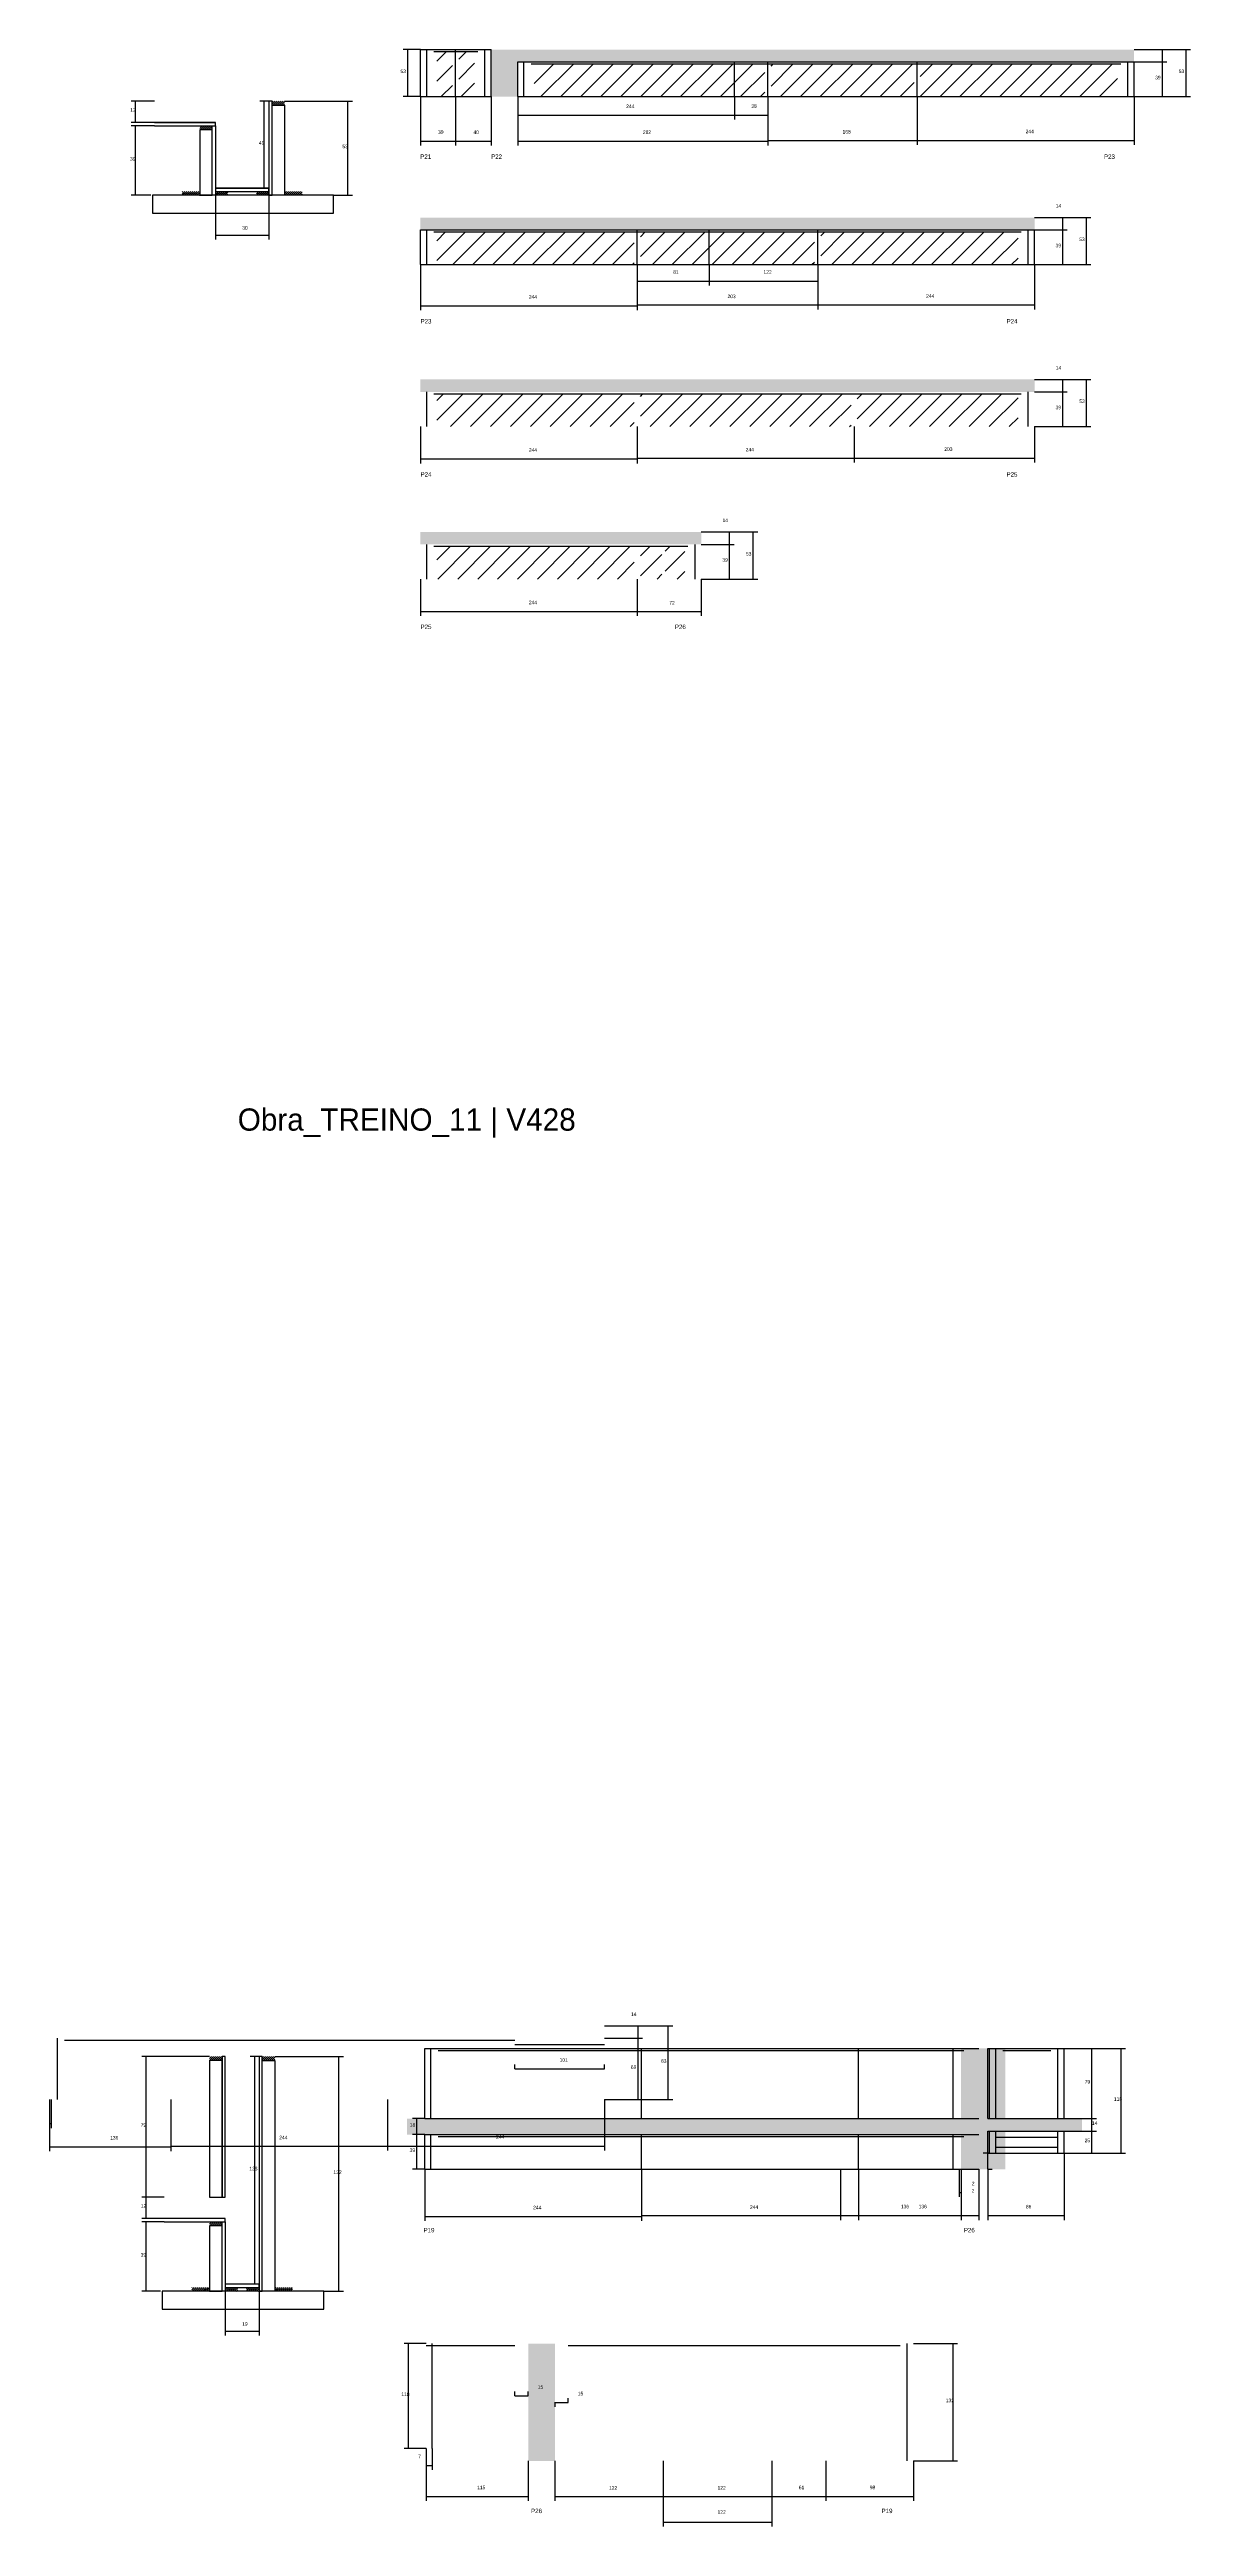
# Model space of a CAD drawing. Header units: metres. Extents: x -2848 to 22762, y -49062 to 1016.
# Drawn here: x 10988 to 12272, y -48980 to -46194 of the extents above; entities that cross this region are included whole.
import ezdxf

# ---------------------------------------------------------------- set-up
doc = ezdxf.new("R2010")
doc.units = ezdxf.units.M
for name, color, linetype in [('COTA', 4, 'Continuous'), ('Hachura', 253, 'Continuous'), ('LABEL_ID', 3, 'Continuous'), ('Madeira', 126, 'Continuous'), ('NOMENCLATURA', 7, 'Continuous'), ('Painéis', 200, 'Continuous'), ('SARR_2.2x10', 40, 'Continuous'), ('SARR_2.2x7', 40, 'Continuous'), ('SARR_3.5x7', 81, 'Continuous')]:
    doc.layers.add(name, color=color, linetype=linetype)

msp = doc.modelspace()

# ---------------------------------------------------------------- hatches: boundary and pattern name
at = {"layer": 'COTA'}
h = msp.add_hatch(dxfattribs=at)
h.set_pattern_fill('AR-CONC', scale=0.03)
h.paths.add_polyline_path([(11485.1, -46246.7), (11515.1, -46246.7), (11515.1, -46207.7), (12208.6, -46207.7), (12208.6, -46193.7), (11485.1, -46193.7)])
h = msp.add_hatch(dxfattribs=at)
h.set_pattern_fill('AR-CONC', scale=0.03)
h.paths.add_polyline_path([(11405.6, -46382.7), (11405.6, -46396.7), (12096.6, -46396.7), (12096.6, -46382.7)])
h = msp.add_hatch(dxfattribs=at)
h.set_pattern_fill('AR-CONC', scale=0.03)
h.paths.add_polyline_path([(11405.6, -46564.9), (11405.6, -46578.9), (12096.6, -46578.9), (12096.6, -46564.9)])
h = msp.add_hatch(dxfattribs=at)
h.set_pattern_fill('AR-CONC', scale=0.03)
h.paths.add_polyline_path([(11405.6, -46736.4), (11405.6, -46750.4), (11721.6, -46750.4), (11721.6, -46736.4)])
h = msp.add_hatch(dxfattribs=at)
h.set_pattern_fill('AR-CONC', scale=0.03)
h.paths.add_polyline_path([(12013.9, -48539.5), (12013.9, -48578.5), (12043.9, -48578.5), (12043.9, -48560.5), (12043.9, -48535.5), (12129.9, -48535.5), (12129.9, -48521.5), (12043.9, -48521.5), (12043.9, -48442.5), (12013.9, -48442.5), (12013.9, -48521.5), (11390.4, -48521.5), (11390.4, -48539.5)])
h = msp.add_hatch(dxfattribs=at)
h.set_pattern_fill('AR-CONC', scale=0.03)
h.paths.add_polyline_path([(12033.9, -48539.5), (12033.9, -48578.5), (12063.9, -48578.5), (12063.9, -48560.5), (12063.9, -48535.5), (12149.9, -48535.5), (12149.9, -48521.5), (12063.9, -48521.5), (12063.9, -48442.5), (12033.9, -48442.5), (12033.9, -48521.5), (11410.4, -48521.5), (11410.4, -48539.5)])
h = msp.add_hatch(dxfattribs=at)
h.set_pattern_fill('AR-CONC', scale=0.03)
h.paths.add_polyline_path([(11556.9, -48774.5), (11526.9, -48774.5), (11526.9, -48892.5), (11526.9, -48906.5), (11556.9, -48906.5)])
at = {"layer": 'Hachura'}
h = msp.add_hatch(dxfattribs=at)
h.set_pattern_fill('ANSI31', scale=5)
h.paths.add_polyline_path([(11424.1, -46246.7), (11441.7, -46246.7), (11441.7, -46195.9), (11424.1, -46195.9)])
h = msp.add_hatch(dxfattribs=at)
h.set_pattern_fill('ANSI31', scale=5)
h.paths.add_polyline_path([(11448.7, -46246.7), (11466.6, -46246.7), (11466.6, -46195.9), (11448.7, -46195.9)])
h = msp.add_hatch(dxfattribs=at)
h.set_pattern_fill('ANSI31', scale=5)
h.paths.add_polyline_path([(11759.1, -46246.7), (11759.1, -46209.9), (11533.6, -46209.9), (11533.6, -46246.7)])
h = msp.add_hatch(dxfattribs=at)
h.set_pattern_fill('ANSI31', scale=5)
h.paths.add_polyline_path([(11793.1, -46209.9), (11759.1, -46209.9), (11759.1, -46246.7), (11793.1, -46246.7)])
h = msp.add_hatch(dxfattribs=at)
h.set_pattern_fill('ANSI31', scale=5)
h.paths.add_polyline_path([(11800.1, -46209.9), (11800.1, -46246.7), (11961.1, -46246.7), (11961.1, -46209.9)])
h = msp.add_hatch(dxfattribs=at)
h.set_pattern_fill('ANSI31', scale=5)
h.paths.add_polyline_path([(11968.1, -46209.9), (11968.1, -46246.7), (12190.1, -46246.7), (12190.1, -46209.9)])
h = msp.add_hatch(dxfattribs=at)
h.set_pattern_fill('ANSI31', scale=5)
h.paths.add_polyline_path([(11424.1, -46398.9), (11424.1, -46435.7), (11646.1, -46435.7), (11646.1, -46398.9)])
h = msp.add_hatch(dxfattribs=at)
h.set_pattern_fill('ANSI31', scale=5)
h.paths.add_polyline_path([(11730.6, -46435.7), (11730.6, -46398.9), (11653.1, -46398.9), (11653.1, -46435.7)])
h = msp.add_hatch(dxfattribs=at)
h.set_pattern_fill('ANSI31', scale=5)
h.paths.add_polyline_path([(11730.6, -46398.9), (11730.6, -46435.7), (11849.1, -46435.7), (11849.1, -46398.9)])
h = msp.add_hatch(dxfattribs=at)
h.set_pattern_fill('ANSI31', scale=5)
h.paths.add_polyline_path([(12078.1, -46435.7), (12078.1, -46398.9), (11856.1, -46398.9), (11856.1, -46435.7)])
h = msp.add_hatch(dxfattribs=at)
h.set_pattern_fill('ANSI31', scale=5)
h.paths.add_polyline_path([(11646.1, -46617.9), (11646.1, -46581.1), (11424.1, -46581.1), (11424.1, -46617.9)])
h = msp.add_hatch(dxfattribs=at)
h.set_pattern_fill('ANSI31', scale=5)
h.paths.add_polyline_path([(11890.1, -46617.9), (11890.1, -46581.1), (11653.1, -46581.1), (11653.1, -46617.9)])
h = msp.add_hatch(dxfattribs=at)
h.set_pattern_fill('ANSI31', scale=5)
h.paths.add_polyline_path([(12078.1, -46617.9), (12078.1, -46581.1), (11897.1, -46581.1), (11897.1, -46617.9)])
h = msp.add_hatch(dxfattribs=at)
h.set_pattern_fill('ANSI31', scale=5)
h.paths.add_polyline_path([(11646.1, -46789.4), (11646.1, -46752.6), (11424.1, -46752.6), (11424.1, -46789.4)])
h = msp.add_hatch(dxfattribs=at)
h.set_pattern_fill('ANSI31', scale=5)
h.paths.add_polyline_path([(11677.4, -46752.6), (11653.1, -46752.6), (11653.1, -46789.4), (11677.4, -46789.4)])
h = msp.add_hatch(dxfattribs=at)
h.set_pattern_fill('ANSI31', scale=5)
h.paths.add_polyline_path([(11680.9, -46789.4), (11703.1, -46789.4), (11703.1, -46752.6), (11680.9, -46752.6)])
at = {"layer": 'SARR_2.2x10'}
h = msp.add_hatch(dxfattribs=at)
h.set_pattern_fill('ANSI31', scale=0.5)
h.paths.add_polyline_path([(11137.4, -46353.3), (11137.4, -46357.7), (11157.4, -46357.7), (11157.4, -46353.3)])
h = msp.add_hatch(dxfattribs=at)
h.set_pattern_fill('ANSI31', scale=0.5)
h.paths.add_polyline_path([(11252.6, -46353.3), (11252.6, -46357.7), (11272.6, -46357.7), (11272.6, -46353.3)])
h = msp.add_hatch(dxfattribs=at)
h.set_pattern_fill('ANSI31', scale=0.5)
h.paths.add_polyline_path([(11148.4, -48711.3), (11148.4, -48715.7), (11168.4, -48715.7), (11168.4, -48711.3)])
h = msp.add_hatch(dxfattribs=at)
h.set_pattern_fill('ANSI31', scale=0.5)
h.paths.add_polyline_path([(11241.6, -48711.3), (11241.6, -48715.7), (11261.6, -48715.7), (11261.6, -48711.3)])
at = {"layer": 'SARR_2.2x7'}
h = msp.add_hatch(dxfattribs=at)
h.set_pattern_fill('ANSI31', scale=0.5)
h.paths.add_polyline_path([(11238.6, -46251.7), (11238.6, -46256.1), (11252.6, -46256.1), (11252.6, -46251.7)])
h = msp.add_hatch(dxfattribs=at)
h.set_pattern_fill('ANSI31', scale=0.5)
h.paths.add_polyline_path([(11171.4, -46279.7), (11171.4, -46284.1), (11157.4, -46284.1), (11157.4, -46279.7)])
h = msp.add_hatch(dxfattribs=at)
h.set_pattern_fill('ANSI31', scale=0.5)
h.paths.add_polyline_path([(11189, -46357.7), (11189, -46353.3), (11189, -46353.3), (11175, -46353.3), (11175, -46353.3), (11175, -46357.7), (11175, -46357.7), (11189, -46357.7)])
h = msp.add_hatch(dxfattribs=at)
h.set_pattern_fill('ANSI31', scale=0.5)
h.paths.add_polyline_path([(11221, -46357.7), (11221, -46353.3), (11221, -46353.3), (11235, -46353.3), (11235, -46353.3), (11235, -46357.7), (11235, -46357.7), (11221, -46357.7)])
h = msp.add_hatch(dxfattribs=at)
h.set_pattern_fill('ANSI31', scale=0.5)
h.paths.add_polyline_path([(11182.4, -48451.7), (11182.4, -48456.1), (11168.4, -48456.1), (11168.4, -48451.7)])
h = msp.add_hatch(dxfattribs=at)
h.set_pattern_fill('ANSI31', scale=0.5)
h.paths.add_polyline_path([(11227.6, -48451.7), (11227.6, -48456.1), (11241.6, -48456.1), (11241.6, -48451.7)])
h = msp.add_hatch(dxfattribs=at)
h.set_pattern_fill('ANSI31', scale=0.5)
h.paths.add_polyline_path([(11182.4, -48637.7), (11182.4, -48642.1), (11168.4, -48642.1), (11168.4, -48637.7)])
h = msp.add_hatch(dxfattribs=at)
h.set_pattern_fill('ANSI31', scale=0.5)
h.paths.add_polyline_path([(11200, -48715.7), (11200, -48711.3), (11200, -48711.3), (11186, -48711.3), (11186, -48711.3), (11186, -48715.7), (11186, -48715.7), (11200, -48715.7)])
h = msp.add_hatch(dxfattribs=at)
h.set_pattern_fill('ANSI31', scale=0.5)
h.paths.add_polyline_path([(11210, -48715.7), (11210, -48711.3), (11210, -48711.3), (11224, -48711.3), (11224, -48711.3), (11224, -48715.7), (11224, -48715.7), (11210, -48715.7)])

# ---------------------------------------------------------------- linework, layer by layer
at = {"layer": 'COTA'}
for p, q in [((11405.6, -46193.7), (11386.3, -46193.7)), ((11391.3, -46246.7), (11391.3, -46193.7)), ((12208.6, -46193.7), (12245.5, -46193.7)), ((12208.6, -46193.7), (12272.1, -46193.7)), ((12240.5, -46207.7), (12240.5, -46193.7)), ((12267.1, -46246.7), (12267.1, -46193.7)), ((12208.6, -46207.7), (12245.5, -46207.7)), ((12208.6, -46207.7), (12245.5, -46207.7)), ((12240.5, -46246.7), (12240.5, -46207.7)), ((11106.3, -46251.7), (11080.1, -46251.7)), ((11085.1, -46275.7), (11085.1, -46251.7)), ((11235, -46251.7), (11224.9, -46251.7)), ((11229.9, -46349.7), (11229.9, -46251.7)), ((11252.6, -46251.7), (11329, -46251.7)), ((11324, -46357.7), (11324, -46251.7)), ((11405.6, -46246.7), (11386.3, -46246.7)), ((11405.6, -46246.7), (11405.6, -46301.8)), ((11445.1, -46246.7), (11445.1, -46301.8)), ((11445.2, -46246.7), (11445.2, -46301.8)), ((11485.1, -46246.7), (11485.1, -46301.8)), ((11515.1, -46246.7), (11515.1, -46301.8)), ((11515.1, -46246.7), (11515.1, -46272.5)), ((11759.1, -46246.7), (11759.1, -46272.5)), ((11759.1, -46246.7), (11759.1, -46272.5)), ((11796.6, -46246.7), (11796.6, -46300.9)), ((11796.6, -46246.7), (11796.6, -46301.8)), ((11796.6, -46246.7), (11796.6, -46272.5)), ((11964.6, -46246.7), (11964.6, -46300.9)), ((11964.6, -46246.7), (11964.6, -46300.9)), ((12208.6, -46246.7), (12208.6, -46300.9)), ((12208.6, -46246.7), (12245.5, -46246.7)), ((12208.6, -46246.7), (12272.1, -46246.7)), ((11106.3, -46275.7), (11080.1, -46275.7)), ((11106.3, -46279.7), (11080.1, -46279.7)), ((11085.1, -46357.7), (11085.1, -46279.7)), ((11515.1, -46267.5), (11759.1, -46267.5)), ((11759.1, -46267.5), (11796.6, -46267.5)), ((11405.6, -46296.8), (11445.1, -46296.8)), ((11445.2, -46296.8), (11485.1, -46296.8)), ((11515.1, -46296.8), (11796.6, -46296.8)), ((11796.6, -46295.9), (11964.6, -46295.9)), ((11964.6, -46295.9), (12208.6, -46295.9)), ((11102.2, -46357.7), (11080.1, -46357.7)), ((11175, -46357.7), (11175, -46407.5)), ((11235, -46349.7), (11224.9, -46349.7)), ((11235, -46357.7), (11235, -46407.5)), ((11307.8, -46357.7), (11329, -46357.7)), ((12096.6, -46382.7), (12133.5, -46382.7)), ((12096.6, -46382.7), (12160.1, -46382.7)), ((12096.6, -46396.7), (12133.5, -46396.7)), ((12096.6, -46396.7), (12133.5, -46396.7)), ((12128.5, -46396.7), (12128.5, -46382.7)), ((12128.5, -46435.7), (12128.5, -46396.7)), ((12155.1, -46435.7), (12155.1, -46382.7)), ((11175, -46402.5), (11235, -46402.5)), ((11405.6, -46435.7), (11405.6, -46487)), ((11649.6, -46435.7), (11649.6, -46486.1)), ((11649.6, -46435.7), (11649.6, -46487)), ((11649.6, -46435.7), (11649.6, -46459.1)), ((11730.6, -46435.7), (11730.6, -46459.1)), ((11730.6, -46435.7), (11730.6, -46459.1)), ((11852.6, -46435.7), (11852.6, -46486.1)), ((11852.6, -46435.7), (11852.6, -46486.1)), ((11852.6, -46435.7), (11852.6, -46459.1)), ((12096.6, -46435.7), (12096.6, -46486.1)), ((12096.6, -46435.7), (12133.5, -46435.7)), ((12096.6, -46435.7), (12160.1, -46435.7)), ((11649.6, -46454.1), (11730.6, -46454.1)), ((11730.6, -46454.1), (11852.6, -46454.1)), ((11405.6, -46482), (11649.6, -46482)), ((11649.6, -46481.1), (11852.6, -46481.1)), ((11852.6, -46481.1), (12096.6, -46481.1)), ((12096.6, -46564.9), (12133.5, -46564.9)), ((12096.6, -46564.9), (12160.1, -46564.9)), ((12096.6, -46578.9), (12133.5, -46578.9)), ((12096.6, -46578.9), (12133.5, -46578.9)), ((12128.5, -46578.9), (12128.5, -46564.9)), ((12128.5, -46617.9), (12128.5, -46578.9)), ((12155.1, -46617.9), (12155.1, -46564.9)), ((11405.6, -46617.9), (11405.6, -46659.3)), ((11649.6, -46617.9), (11649.6, -46658.4)), ((11649.6, -46617.9), (11649.6, -46659.3)), ((11893.6, -46617.9), (11893.6, -46658.4)), ((11893.6, -46617.9), (11893.6, -46658.4)), ((12096.6, -46617.9), (12096.6, -46658.4)), ((12096.6, -46617.9), (12133.5, -46617.9)), ((12096.6, -46617.9), (12160.1, -46617.9)), ((11405.6, -46654.3), (11649.6, -46654.3)), ((11649.6, -46653.4), (11893.6, -46653.4)), ((11893.6, -46653.4), (12096.6, -46653.4)), ((11721.6, -46736.4), (11758.5, -46736.4)), ((11721.6, -46736.4), (11785.1, -46736.4)), ((11721.6, -46750.4), (11758.5, -46750.4)), ((11721.6, -46750.4), (11758.5, -46750.4)), ((11753.5, -46750.4), (11753.5, -46736.4)), ((11753.5, -46789.4), (11753.5, -46750.4)), ((11780.1, -46789.4), (11780.1, -46736.4)), ((11405.6, -46789.4), (11405.6, -46830.8)), ((11649.6, -46789.4), (11649.6, -46830.8)), ((11649.6, -46789.4), (11649.6, -46830.8)), ((11721.6, -46789.4), (11721.6, -46830.8)), ((11721.6, -46789.4), (11758.5, -46789.4)), ((11721.6, -46789.4), (11785.1, -46789.4)), ((11405.6, -46825.8), (11649.6, -46825.8)), ((11649.6, -46825.8), (11721.6, -46825.8)), ((11612.7, -48417.1), (11689.5, -48417.1)), ((11612.7, -48417.1), (11655.5, -48417.1)), ((11612.7, -48431.1), (11655.5, -48431.1)), ((11612.7, -48431.1), (11655.5, -48431.1)), ((11650.5, -48431.1), (11650.5, -48417.1)), ((11650.5, -48500.1), (11650.5, -48431.1)), ((11684.5, -48500.1), (11684.5, -48417.1)), ((11168.4, -48451.7), (11091.9, -48451.7)), ((11096.9, -48609.7), (11096.9, -48451.7)), ((11224, -48451.7), (11214.1, -48451.7)), ((11219.1, -48707.7), (11219.1, -48451.7)), ((11241.6, -48451.7), (11318.9, -48451.7)), ((11313.9, -48715.7), (11313.9, -48451.7)), ((12129.9, -48442.5), (12166.2, -48442.5)), ((12129.9, -48442.5), (12199, -48442.5)), ((12161.2, -48521.5), (12161.2, -48442.5)), ((12194, -48560.5), (12194, -48442.5)), ((11511.7, -48465.6), (11511.7, -48460.6)), ((11511.7, -48465.6), (11612.7, -48465.6)), ((11612.7, -48465.6), (11612.7, -48460.6)), ((10988.2, -48500.1), (10988.2, -48558.2)), ((10988.2, -48500.1), (10988.2, -48532.1)), ((10990.2, -48500.1), (10990.2, -48532.1)), ((11124.7, -48500.1), (11124.7, -48557.3)), ((11124.7, -48500.1), (11124.7, -48558.2)), ((11368.7, -48500.1), (11368.7, -48557.3)), ((11368.7, -48500.1), (11368.7, -48557.3)), ((11612.7, -48500.1), (11612.7, -48557.3)), ((11612.7, -48500.1), (11655.5, -48500.1)), ((11612.7, -48500.1), (11689.5, -48500.1)), ((10988.2, -48527.1), (10990.2, -48527.1)), ((11410.4, -48521.5), (11396.7, -48521.5)), ((11410.4, -48539.5), (11396.7, -48539.5)), ((11410.4, -48539.5), (11396.7, -48539.5)), ((11401.7, -48539.5), (11401.7, -48521.5)), ((11401.7, -48578.5), (11401.7, -48539.5)), ((12129.9, -48521.5), (12166.2, -48521.5)), ((12129.9, -48521.5), (12166.2, -48521.5)), ((12129.9, -48535.5), (12166.2, -48535.5)), ((12129.9, -48535.5), (12166.2, -48535.5)), ((12161.2, -48535.5), (12161.2, -48521.5)), ((12161.2, -48560.5), (12161.2, -48535.5)), ((10988.2, -48553.2), (11124.7, -48553.2)), ((11124.7, -48552.3), (11368.7, -48552.3)), ((11368.7, -48552.3), (11612.7, -48552.3)), ((12045.9, -48560.5), (12038.9, -48560.5)), ((12043.9, -48578.5), (12043.9, -48560.5)), ((12129.9, -48560.5), (12129.9, -48635.6)), ((12129.9, -48560.5), (12166.2, -48560.5)), ((12129.9, -48560.5), (12199, -48560.5)), ((11410.4, -48578.5), (11396.7, -48578.5)), ((11410.4, -48578.5), (11410.4, -48636.5)), ((11654.4, -48578.5), (11654.4, -48635.6)), ((11654.4, -48578.5), (11654.4, -48636.5)), ((11878.4, -48578.5), (11878.4, -48635.6)), ((11898.4, -48578.5), (11898.4, -48635.6)), ((11898.4, -48578.5), (11898.4, -48635.6)), ((12011.9, -48578.5), (12011.9, -48609.5)), ((12013.9, -48578.5), (12013.9, -48635.6)), ((12013.9, -48578.5), (12013.9, -48609.5)), ((12033.9, -48578.5), (12033.9, -48635.6)), ((12043.9, -48578.5), (12043.9, -48635.6)), ((12043.9, -48578.5), (12048.9, -48578.5)), ((11117.3, -48609.7), (11091.9, -48609.7)), ((11117.3, -48609.7), (11091.9, -48609.7)), ((11096.9, -48633.7), (11096.9, -48609.7)), ((12011.9, -48604.5), (12013.9, -48604.5)), ((11117.3, -48633.7), (11091.9, -48633.7)), ((11117.3, -48637.7), (11091.9, -48637.7)), ((11096.9, -48715.7), (11096.9, -48637.7)), ((11410.4, -48631.5), (11654.4, -48631.5)), ((11654.4, -48630.6), (11898.4, -48630.6)), ((11878.4, -48630.6), (12013.9, -48630.6)), ((11898.4, -48630.6), (12033.9, -48630.6)), ((12043.9, -48630.6), (12129.9, -48630.6)), ((11224, -48707.7), (11214.1, -48707.7)), ((11113.2, -48715.7), (11091.9, -48715.7)), ((11186, -48715.7), (11186, -48765.5)), ((11224, -48715.7), (11224, -48765.5)), ((11296.8, -48715.7), (11318.9, -48715.7)), ((11186, -48760.5), (11224, -48760.5)), ((11411.9, -48774.5), (11387.2, -48774.5)), ((11392.2, -48892.5), (11392.2, -48774.5)), ((11960.4, -48774.5), (12010, -48774.5)), ((12005, -48906.5), (12005, -48774.5)), ((11511.9, -48833.5), (11511.9, -48828.5)), ((11511.9, -48833.5), (11526.9, -48833.5)), ((11526.9, -48833.5), (11526.9, -48828.5)), ((11556.9, -48840.5), (11556.9, -48845.9)), ((11556.9, -48840.9), (11571.9, -48840.9)), ((11571.9, -48840.9), (11571.9, -48835.9)), ((11411.9, -48892.5), (11387.2, -48892.5)), ((11411.9, -48892.5), (11411.9, -48951.5)), ((11411.9, -48892.5), (11411.9, -48916.6)), ((11418.9, -48892.5), (11418.9, -48916.6)), ((11411.9, -48911.6), (11418.9, -48911.6)), ((11526.9, -48906.5), (11526.9, -48951.5)), ((11556.9, -48906.5), (11556.9, -48951.5)), ((11678.9, -48906.5), (11678.9, -48951.5)), ((11678.9, -48906.5), (11678.9, -48951.5)), ((11678.9, -48906.5), (11678.9, -48980.3)), ((11800.9, -48906.5), (11800.9, -48951.5)), ((11800.9, -48906.5), (11800.9, -48951.5)), ((11800.9, -48906.5), (11800.9, -48980.3)), ((11861.9, -48906.5), (11861.9, -48951.5)), ((11861.9, -48906.5), (11861.9, -48951.5)), ((11960.4, -48906.5), (11960.4, -48951.5)), ((11960.4, -48906.5), (12010, -48906.5)), ((11411.9, -48946.5), (11526.9, -48946.5)), ((11556.9, -48946.5), (11678.9, -48946.5)), ((11678.9, -48946.5), (11800.9, -48946.5)), ((11800.9, -48946.5), (11861.9, -48946.5)), ((11861.9, -48946.5), (11960.4, -48946.5)), ((11678.9, -48975.3), (11800.9, -48975.3))]:
    msp.add_line(p, q, dxfattribs=at)
at = {"layer": 'Madeira'}
for points in [[(11103.9, -46377.7), (11307.8, -46377.7), (11307.8, -46357.7), (11103.9, -46357.7)], [(11114.9, -48735.7), (11296.8, -48735.7), (11296.8, -48715.7), (11114.9, -48715.7)]]:
    msp.add_lwpolyline(points, close=True, dxfattribs=at)
at = {"layer": 'Painéis'}
for p, q in [((11405.6, -46193.7), (11485.1, -46193.7)), ((11405.6, -46246.7), (11405.6, -46193.7)), ((11445.2, -46246.7), (11445.2, -46193.7)), ((11485.1, -46246.7), (11485.1, -46193.7)), ((11515.1, -46207.7), (12208.6, -46207.7)), ((11515.1, -46246.7), (11515.1, -46207.7)), ((11759.1, -46246.7), (11759.1, -46207.7)), ((11796.6, -46246.7), (11796.6, -46207.7)), ((11964.6, -46246.7), (11964.6, -46207.7)), ((12208.6, -46246.7), (12208.6, -46207.7)), ((11405.6, -46246.7), (11485.1, -46246.7)), ((11515.1, -46246.7), (12208.6, -46246.7)), ((11106.3, -46275.7), (11175, -46275.7)), ((11106.3, -46279.7), (11175, -46279.7)), ((11175, -46349.7), (11235, -46349.7)), ((11175, -46353.3), (11235, -46353.3)), ((11405.6, -46396.7), (12096.6, -46396.7)), ((11405.6, -46435.7), (11405.6, -46396.7)), ((11649.6, -46435.7), (11649.6, -46396.7)), ((11730.6, -46435.7), (11730.6, -46396.7)), ((11852.6, -46435.7), (11852.6, -46396.7)), ((12096.6, -46435.7), (12096.6, -46396.7)), ((11405.6, -46435.7), (12096.6, -46435.7)), ((11410.4, -48442.5), (12033.9, -48442.5)), ((11410.4, -48521.5), (11410.4, -48442.5)), ((11654.4, -48521.5), (11654.4, -48442.5)), ((11898.4, -48521.5), (11898.4, -48442.5)), ((12043.9, -48442.5), (12129.9, -48442.5)), ((12043.9, -48521.5), (12043.9, -48442.5)), ((12045.9, -48521.5), (12045.9, -48442.5)), ((12129.9, -48521.5), (12129.9, -48442.5)), ((11410.4, -48521.5), (12033.9, -48521.5)), ((11410.4, -48539.5), (12033.9, -48539.5)), ((11410.4, -48578.5), (11410.4, -48539.5)), ((11654.4, -48578.5), (11654.4, -48539.5)), ((11898.4, -48578.5), (11898.4, -48539.5)), ((12043.9, -48521.5), (12129.9, -48521.5)), ((12043.9, -48535.5), (12129.9, -48535.5)), ((12043.9, -48560.5), (12043.9, -48535.5)), ((12045.9, -48560.5), (12045.9, -48535.5)), ((12129.9, -48560.5), (12129.9, -48535.5)), ((12043.9, -48560.5), (12129.9, -48560.5)), ((11410.4, -48578.5), (12033.9, -48578.5))]:
    msp.add_line(p, q, dxfattribs=at)
for points in [[(11238.6, -46357.7), (11238.6, -46251.7), (11235, -46251.7), (11235, -46357.7)], [(11171.4, -46357.7), (11171.4, -46279.7), (11175, -46279.7), (11175, -46357.7)], [(11235, -46349.7), (11175, -46349.7), (11175, -46353.3), (11235, -46353.3)], [(11182.4, -48609.7), (11186, -48609.7), (11186, -48451.7), (11182.4, -48451.7)], [(11227.6, -48715.7), (11227.6, -48451.7), (11224, -48451.7), (11224, -48715.7)], [(11182.4, -48715.7), (11182.4, -48637.7), (11186, -48637.7), (11186, -48715.7)], [(11224, -48707.7), (11186, -48707.7), (11186, -48711.3), (11224, -48711.3)]]:
    msp.add_lwpolyline(points, close=True, dxfattribs=at)
for points in [[(11106.3, -46279.7), (11175, -46279.7), (11175, -46275.7), (11106.3, -46275.7)], [(11117.3, -48637.7), (11186, -48637.7), (11186, -48633.7), (11117.3, -48633.7)]]:
    msp.add_lwpolyline(points, dxfattribs=at)
at = {"layer": 'SARR_2.2x7'}
for p, q in [((11412.6, -46246.7), (11412.6, -46193.7)), ((11420.6, -46195.9), (11445.2, -46195.9)), ((11445.2, -46195.9), (11470.1, -46195.9)), ((11478.1, -46246.7), (11478.1, -46193.7)), ((11522.1, -46246.7), (11522.1, -46207.7)), ((11530.1, -46209.9), (11796.6, -46209.9)), ((11796.6, -46209.9), (11964.6, -46209.9)), ((11964.6, -46209.9), (12193.6, -46209.9)), ((12201.6, -46246.7), (12201.6, -46207.7)), ((11412.6, -46435.7), (11412.6, -46396.7)), ((12089.6, -46435.7), (12089.6, -46396.7)), ((11420.6, -46398.9), (11649.6, -46398.9)), ((11649.6, -46398.9), (11852.6, -46398.9)), ((11852.6, -46398.9), (12081.6, -46398.9)), ((11412.6, -46617.9), (11412.6, -46578.9)), ((11420.6, -46581.1), (11649.6, -46581.1)), ((11649.6, -46581.1), (11893.6, -46581.1)), ((11893.6, -46581.1), (12081.6, -46581.1)), ((12089.6, -46617.9), (12089.6, -46578.9)), ((11412.6, -46789.4), (11412.6, -46750.4)), ((11420.6, -46752.6), (11649.6, -46752.6)), ((11649.6, -46752.6), (11706.6, -46752.6)), ((11714.6, -46789.4), (11714.6, -46750.4)), ((10997.2, -48500.1), (10997.2, -48431.1)), ((11005.2, -48433.3), (11124.7, -48433.3)), ((11124.7, -48433.3), (11368.7, -48433.3)), ((11368.7, -48433.3), (11511.7, -48433.3)), ((11417.4, -48521.5), (11417.4, -48442.5)), ((11425.4, -48444.7), (11654.4, -48444.7)), ((11511.7, -48438.1), (11612.7, -48438.1)), ((11654.4, -48444.7), (11898.4, -48444.7)), ((11878.4, -48444.7), (11996.9, -48444.7)), ((11898.4, -48444.7), (12016.9, -48444.7)), ((12004.9, -48521.5), (12004.9, -48442.5)), ((12052.9, -48521.5), (12052.9, -48442.5)), ((12060.9, -48444.7), (12114.9, -48444.7)), ((12122.9, -48521.5), (12122.9, -48442.5)), ((11417.4, -48578.5), (11417.4, -48539.5)), ((11425.4, -48541.7), (11654.4, -48541.7)), ((11654.4, -48541.7), (11898.4, -48541.7)), ((11878.4, -48541.7), (11996.9, -48541.7)), ((11898.4, -48541.7), (12016.9, -48541.7)), ((12004.9, -48578.5), (12004.9, -48539.5)), ((12052.9, -48560.5), (12052.9, -48535.5)), ((12052.9, -48542.5), (12122.9, -48542.5)), ((12122.9, -48560.5), (12122.9, -48535.5)), ((12052.9, -48553.5), (12122.9, -48553.5)), ((11411.9, -48776.7), (11511.9, -48776.7)), ((11418.9, -48892.5), (11418.9, -48774.5)), ((11571.9, -48776.7), (11678.9, -48776.7)), ((11678.9, -48776.7), (11800.9, -48776.7)), ((11800.9, -48776.7), (11861.9, -48776.7)), ((11861.9, -48776.7), (11945.4, -48776.7)), ((11953.4, -48906.5), (11953.4, -48774.5))]:
    msp.add_line(p, q, dxfattribs=at)
at = {"layer": 'SARR_3.5x7'}
for points in [[(11238.6, -46256.1), (11252.6, -46256.1), (11252.6, -46357.7), (11238.6, -46357.7)], [(11171.4, -46284.1), (11157.4, -46284.1), (11157.4, -46357.7), (11171.4, -46357.7)], [(11182.4, -48456.1), (11168.4, -48456.1), (11168.4, -48609.7), (11182.4, -48609.7)], [(11227.6, -48456.1), (11241.6, -48456.1), (11241.6, -48715.7), (11227.6, -48715.7)], [(11182.4, -48642.1), (11168.4, -48642.1), (11168.4, -48715.7), (11182.4, -48715.7)]]:
    msp.add_lwpolyline(points, close=True, dxfattribs=at)

# ---------------------------------------------------------------- texts
at = {"layer": 'COTA'}
for s, p in [('53', (11383.1, -46220.2)), ('39', (12232.3, -46227.2)), ('53', (12258.9, -46220.2)), ('244', (11637.1, -46259.5)), ('38', (11777.9, -46259.3)), ('12', (11079, -46263.7)), ('39', (11425.4, -46288.5)), ('40', (11465.2, -46288.7)), ('282', (11655.9, -46288.6)), ('168', (11880.6, -46288.2)), ('244', (12086.6, -46287.8)), ('49', (11223.8, -46300.7)), ('53', (11317.8, -46304.7)), ('39', (11078.8, -46318.7)), ('14', (12120.5, -46371.6)), ('30', (11205, -46396.3)), ('39', (12120.3, -46416.2)), ('53', (12146.9, -46409.2)), ('81', (11690.1, -46446)), ('122', (11791.6, -46446)), ('244', (11527.6, -46474)), ('203', (11751.1, -46473.4)), ('244', (11974.6, -46473.1)), ('14', (12120.5, -46553.8)), ('53', (12146.9, -46591.4)), ('39', (12120.3, -46598.4)), ('244', (11527.6, -46646.2)), ('244', (11771.6, -46645.9)), ('203', (11995.1, -46645.2)), ('14', (11745.5, -46725.3)), ('53', (11771.9, -46762.9)), ('39', (11745.3, -46769.9)), ('244', (11527.6, -46817.7)), ('72', (11685.6, -46818.2)), ('14', (11642.4, -48406)), ('101', (11562.2, -48457.5)), ('83', (11676.3, -48458.6)), ('69', (11642.4, -48465.6)), ('79', (12153.1, -48482)), ('118', (12185.9, -48501.5)), ('136', (11056.4, -48545)), ('79', (11090.8, -48530.7)), ('244', (11246.7, -48544.7)), ('18', (11393.6, -48530.5)), ('244', (11490.7, -48544.2)), ('14', (12161.2, -48528.5)), ('39', (11393.4, -48559)), ('25', (12153, -48548)), ('128', (11213, -48579.7)), ('132', (11307.7, -48583.7)), ('2', (12026, -48596.5)), ('12', (11090.9, -48621.7)), ('244', (11532.4, -48623.5)), ('244', (11776.4, -48623.1)), ('136', (11946.2, -48622.4)), ('136', (11966.2, -48622.4)), ('2', (12025.8, -48604.5)), ('86', (12086.9, -48622.5)), ('39', (11090.7, -48676.7)), ('19', (11205, -48754.5)), ('118', (11384.1, -48833.5)), ('15', (11537.6, -48825.4)), ('15', (11582.6, -48832.8)), ('132', (11996.8, -48840.5)), ('7', (11403, -48903.5)), ('115', (11469.4, -48938.4)), ('122', (11617.9, -48938.9)), ('122', (11739.9, -48938.9)), ('61', (11831.4, -48938.4)), ('98', (11911.2, -48938.4)), ('122', (11739.9, -48966))]:
    msp.add_text(s, height=4, dxfattribs=at).set_placement(p)
at = {"layer": 'LABEL_ID'}
msp.add_text('Obra_TREINO_11 | V428', height=25, dxfattribs=at).set_placement((11200, -47410))
at = {"layer": 'NOMENCLATURA'}
for s, p in [('P21', (11405.4, -46316.7)), ('P22', (11485.1, -46316.7)), ('P23', (12174.8, -46316.7)), ('P23', (11405.7, -46501.9)), ('P24', (12065.1, -46501.9)), ('P24', (11405.7, -46674.2)), ('P25', (12065.1, -46674.2)), ('P25', (11405.7, -46845.7)), ('P26', (11691.9, -46845.7)), ('P19', (11409.1, -48649.4)), ('P26', (12017.1, -48649.4)), ('P26', (11530.1, -48965.3)), ('P19', (11924.5, -48965.3))]:
    msp.add_text(s, height=5, dxfattribs=at).set_placement(p)

doc.saveas('drawing.dxf')
